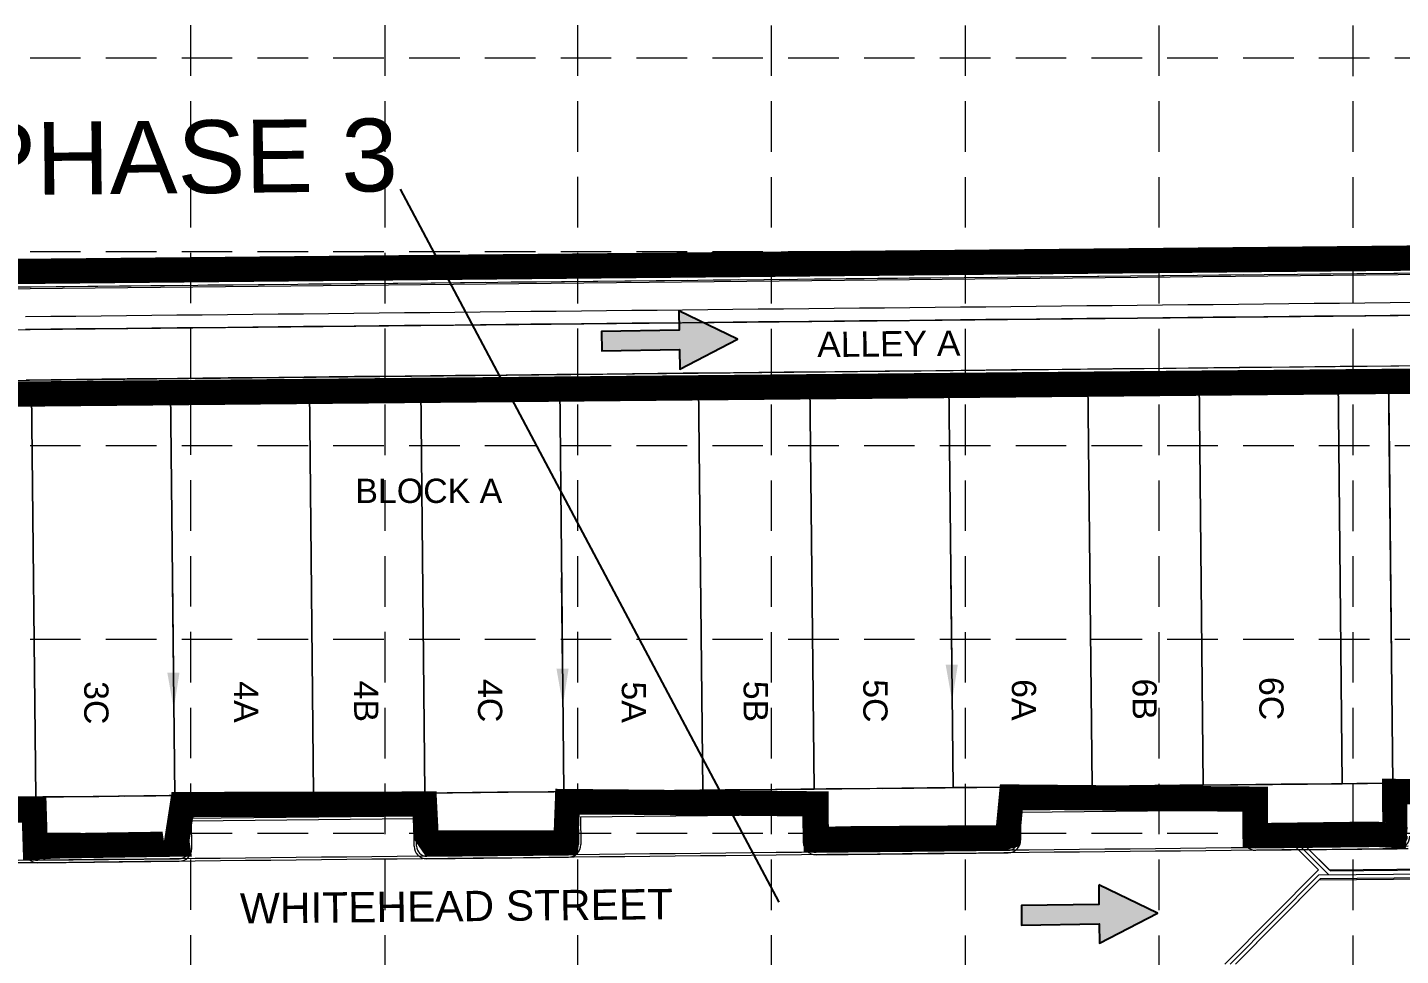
# Model space of a CAD drawing. Extents: x 2509062 to 2510599, y 7103311 to 7105769.
# Drawn here: x 2509491.7 to 2509763.3, y 7105205.8 to 7105389.4 of the extents above; entities that cross this region are included whole.
import ezdxf
from ezdxf.enums import TextEntityAlignment as Align

# ---------------------------------------------------------------- set-up
doc = ezdxf.new("R2010")
doc.units = 0
doc.header["$LTSCALE"] = 40
doc.header["$MEASUREMENT"] = 0
for name, pattern in [('DASHED', [0.75, 0.5, -0.25]), ('HIDDEN', [0.375, 0.25, -0.125]), ('PHANTOM2', [1.25, 0.625, -0.125, 0.125, -0.125, 0.125, -0.125])]:
    doc.linetypes.add(name, pattern=pattern)
for name, color, linetype in [('1 EROSION BLANKET', 84, 'Continuous'), ('C-FLOW-ARRW-2', 7, 'Continuous'), ('C-FLOW-ARRW-E', 14, 'Continuous'), ('C-STNAMES-PH3-N', 1, 'Continuous'), ('C-TOPO-TINN-ALLEY-EP', 1, 'Continuous'), ('C-TOPO-TINN-BACK', 4, 'Continuous'), ('C-TOPO-TINN-CONST', 5, 'Continuous'), ('C-TOPO-TINN-FACE', 2, 'Continuous'), ('C-TOPO-TINN-RTWY', 3, 'Continuous'), ('GRID', 254, 'DASHED'), ('LIMITS OF DISTURBANCE', 1, 'Continuous'), ('STORM', 5, 'Continuous'), ('XHO461B_PT$0$V-BNDY-E', 14, 'Continuous'), ('XHO461B_ST$0$C-PHASE-BNDY', 14, 'Continuous'), ('XHO461C_PT$0$V-AREA', 6, 'Continuous'), ('XHO461C_PT$0$V-BNDY-ALL-N', 6, 'Continuous'), ('XHO461C_PT$0$V-BNDY-N-P3', 3, 'PHANTOM2'), ('XHO461C_PT$0$V-PROP-SUBD-IDEN-BLOK-N-P3', 7, 'Continuous'), ('XHO461C_PT$0$V-PROP-SUBD-IDEN-N-P3', 7, 'Continuous'), ('XHO461C_PT$0$V-PROP-SUBD-N-P3', 7, 'Continuous'), ('XHO461C_PT$0$V-RWAY-LINE-N-P3', 4, 'PHANTOM2'), ('XHO461C_PV$0$C-PHASE-BNDY', 3, 'Continuous'), ('XHO461C_PV$0$C-ROAD-BACK-N', 4, 'Continuous'), ('XHO461C_PV$0$C-ROAD-FACE-N', 2, 'Continuous'), ('XHO461PT$0$C-ROAD-IDEN-N-P1', 1, 'Continuous'), ('XHO461PT$0$V-BNDY-ALL-N', 6, 'Continuous'), ('XHO461ST$0$C-PHASE-BNDY', 3, 'Continuous')]:
    doc.layers.add(name, color=color, linetype=linetype)
doc.styles.get("Standard").update_dxf_attribs({"font": 'ARIAL.TTF'})

msp = doc.modelspace()

# ---------------------------------------------------------------- linework, layer by layer
for points in [[(2509620.56, 7105333.31), (2509620.63, 7105329.47), (2509605.27, 7105329.23), (2509605.33, 7105325.39), (2509620.69, 7105325.63), (2509620.75, 7105321.79), (2509632.17, 7105327.73), (2509620.56, 7105333.31)], [(2509703.61, 7105219.73), (2509703.67, 7105215.89), (2509688.31, 7105215.65), (2509688.37, 7105211.81), (2509703.73, 7105212.05), (2509703.79, 7105208.21), (2509715.22, 7105214.15), (2509703.61, 7105219.73)]]:
    msp.add_lwpolyline(points, close=True)
at = {"color": 254}
for points in [[(2509620.75, 7105321.79), (2509620.56, 7105333.31), (2509632.17, 7105327.73), (2509620.56, 7105333.31)], [(2509605.27, 7105329.23), (2509605.33, 7105325.39), (2509620.63, 7105329.47), (2509620.69, 7105325.63)], [(2509703.79, 7105208.21), (2509703.61, 7105219.73), (2509715.22, 7105214.15), (2509703.61, 7105219.73)], [(2509688.31, 7105215.65), (2509688.37, 7105211.81), (2509703.67, 7105215.89), (2509703.73, 7105212.05)]]:
    msp.add_solid(points, dxfattribs=at)
at = {"layer": '1 EROSION BLANKET', "linetype": 'Continuous', "const_width": 5}
for points in [[(2509455.42, 7105316.51), (2509810.44, 7105319.8)], [(2509811.96, 7105238.54), (2509764.03, 7105238.2), (2509762.18, 7105238.23), (2509762.21, 7105230.89), (2509762.09, 7105229.55), (2509761.22, 7105229.6), (2509757.88, 7105229.78), (2509737.49, 7105229.52), (2509734.62, 7105229.54), (2509734.62, 7105236.7), (2509686.34, 7105237.12), (2509685.6, 7105229.35), (2509684.58, 7105229.07), (2509653.93, 7105228.86), (2509647.74, 7105228.7), (2509647.7, 7105235.77), (2509598.51, 7105236.23), (2509598.2, 7105228.07), (2509597.22, 7105228.02), (2509571.69, 7105228.02), (2509570.54, 7105229.68), (2509570.23, 7105235.73), (2509522.33, 7105235.64), (2509521.21, 7105228.41), (2509521.3, 7105227.82), (2509515.1, 7105227.73), (2509496.94, 7105227.45), (2509493.23, 7105227.22), (2509493, 7105234.55), (2509444.68, 7105234.35)]]:
    msp.add_lwpolyline(points, dxfattribs=at)
at = {"layer": 'C-FLOW-ARRW-2', "color": 7, "lineweight": 0}
for p, q in [((2509597.54, 7105262.51), (2509597.36, 7105280.5)), ((2509674.54, 7105263.3), (2509674.35, 7105281.29)), ((2509520.55, 7105261.72), (2509520.36, 7105279.71))]:
    msp.add_line(p, q, dxfattribs=at)
for points in [[(2509521.75, 7105261.73), (2509520.62, 7105254.52), (2509519.35, 7105261.71)], [(2509598.74, 7105262.52), (2509597.61, 7105255.31), (2509596.34, 7105262.5)], [(2509675.74, 7105263.31), (2509674.61, 7105256.1), (2509673.34, 7105263.29)]]:
    msp.add_solid(points, dxfattribs=at)
at = {"layer": 'C-FLOW-ARRW-E', "color": 7}
msp.add_line((2509565.39, 7105357.38), (2509640.34, 7105216.32), dxfattribs=at)
at = {"layer": 'C-TOPO-TINN-ALLEY-EP', "color": 7, "lineweight": 0}
for p, q in [((2509731.28, 7105332.07, 716.24), (2509726.28, 7105332.02, 716.27)), ((2509736.28, 7105332.12, 716.21), (2509731.28, 7105332.07, 716.24)), ((2509741.28, 7105332.17, 716.18), (2509736.28, 7105332.12, 716.21)), ((2509746.28, 7105332.22, 716.15), (2509741.28, 7105332.17, 716.18)), ((2509751.28, 7105332.27, 716.12), (2509746.28, 7105332.22, 716.15)), ((2509756.28, 7105332.32, 716.09), (2509751.28, 7105332.27, 716.12)), ((2509761.28, 7105332.38, 716.06), (2509756.28, 7105332.32, 716.09)), ((2509766.28, 7105332.43, 716.03), (2509761.28, 7105332.38, 716.06)), ((2509496.29, 7105329.66, 717.67), (2509491.29, 7105329.61, 717.7)), ((2509501.29, 7105329.71, 717.64), (2509496.29, 7105329.66, 717.67)), ((2509506.29, 7105329.77, 717.61), (2509501.29, 7105329.71, 717.64)), ((2509511.29, 7105329.82, 717.58), (2509506.29, 7105329.77, 717.61)), ((2509516.29, 7105329.87, 717.55), (2509511.29, 7105329.82, 717.58)), ((2509521.29, 7105329.92, 717.52), (2509516.29, 7105329.87, 717.55)), ((2509526.29, 7105329.97, 717.49), (2509521.29, 7105329.92, 717.52)), ((2509531.29, 7105330.02, 717.46), (2509526.29, 7105329.97, 717.49)), ((2509536.29, 7105330.07, 717.43), (2509531.29, 7105330.02, 717.46)), ((2509541.29, 7105330.12, 717.4), (2509536.29, 7105330.07, 717.43)), ((2509546.29, 7105330.17, 717.36), (2509541.29, 7105330.12, 717.4)), ((2509551.29, 7105330.23, 717.33), (2509546.29, 7105330.17, 717.36)), ((2509556.29, 7105330.28, 717.3), (2509551.29, 7105330.23, 717.33)), ((2509561.29, 7105330.33, 717.27), (2509556.29, 7105330.28, 717.3)), ((2509566.29, 7105330.38, 717.24), (2509561.29, 7105330.33, 717.27)), ((2509571.29, 7105330.43, 717.21), (2509566.29, 7105330.38, 717.24)), ((2509576.29, 7105330.48, 717.18), (2509571.29, 7105330.43, 717.21)), ((2509581.29, 7105330.53, 717.15), (2509576.29, 7105330.48, 717.18)), ((2509586.29, 7105330.58, 717.12), (2509581.29, 7105330.53, 717.15)), ((2509591.29, 7105330.64, 717.09), (2509586.29, 7105330.58, 717.12)), ((2509596.29, 7105330.69, 717.06), (2509591.29, 7105330.64, 717.09)), ((2509601.29, 7105330.74, 717.03), (2509596.29, 7105330.69, 717.06)), ((2509606.29, 7105330.79, 717), (2509601.29, 7105330.74, 717.03)), ((2509611.29, 7105330.84, 716.97), (2509606.29, 7105330.79, 717)), ((2509616.29, 7105330.89, 716.94), (2509611.29, 7105330.84, 716.97)), ((2509621.29, 7105330.94, 716.91), (2509616.29, 7105330.89, 716.94)), ((2509626.28, 7105330.99, 716.88), (2509621.29, 7105330.94, 716.91)), ((2509631.28, 7105331.04, 716.85), (2509626.28, 7105330.99, 716.88)), ((2509636.28, 7105331.1, 716.82), (2509631.28, 7105331.04, 716.85)), ((2509641.28, 7105331.15, 716.79), (2509636.28, 7105331.1, 716.82)), ((2509646.28, 7105331.2, 716.76), (2509641.28, 7105331.15, 716.79)), ((2509651.28, 7105331.25, 716.73), (2509646.28, 7105331.2, 716.76)), ((2509656.28, 7105331.3, 716.7), (2509651.28, 7105331.25, 716.73)), ((2509661.28, 7105331.35, 716.67), (2509656.28, 7105331.3, 716.7)), ((2509666.28, 7105331.4, 716.64), (2509661.28, 7105331.35, 716.67)), ((2509671.28, 7105331.45, 716.61), (2509666.28, 7105331.4, 716.64)), ((2509676.28, 7105331.51, 716.58), (2509671.28, 7105331.45, 716.61)), ((2509681.28, 7105331.56, 716.55), (2509676.28, 7105331.51, 716.58)), ((2509686.28, 7105331.61, 716.52), (2509681.28, 7105331.56, 716.55)), ((2509691.28, 7105331.66, 716.49), (2509686.28, 7105331.61, 716.52)), ((2509696.28, 7105331.71, 716.46), (2509691.28, 7105331.66, 716.49)), ((2509701.28, 7105331.76, 716.43), (2509696.28, 7105331.71, 716.46)), ((2509706.28, 7105331.81, 716.4), (2509701.28, 7105331.76, 716.43)), ((2509711.28, 7105331.86, 716.37), (2509706.28, 7105331.81, 716.4)), ((2509716.28, 7105331.91, 716.34), (2509711.28, 7105331.86, 716.37)), ((2509721.28, 7105331.97, 716.31), (2509716.28, 7105331.91, 716.34)), ((2509726.28, 7105332.02, 716.27), (2509721.28, 7105331.97, 716.31))]:
    msp.add_line(p, q, dxfattribs=at)
at = {"layer": 'C-TOPO-TINN-BACK', "color": 7, "lineweight": 0}
for p, q in [((2509731.28, 7105332.07, 715.75), (2509726.28, 7105332.02, 715.78)), ((2509736.28, 7105332.12, 715.72), (2509731.28, 7105332.07, 715.75)), ((2509741.28, 7105332.17, 715.69), (2509736.28, 7105332.12, 715.72)), ((2509746.28, 7105332.22, 715.66), (2509741.28, 7105332.17, 715.69)), ((2509751.28, 7105332.27, 715.63), (2509746.28, 7105332.22, 715.66)), ((2509756.28, 7105332.32, 715.6), (2509751.28, 7105332.27, 715.63)), ((2509761.28, 7105332.38, 715.56), (2509756.28, 7105332.32, 715.6)), ((2509766.28, 7105332.43, 715.53), (2509761.28, 7105332.38, 715.56)), ((2509496.29, 7105329.66, 717.17), (2509491.29, 7105329.61, 717.2)), ((2509501.29, 7105329.71, 717.14), (2509496.29, 7105329.66, 717.17)), ((2509506.29, 7105329.77, 717.11), (2509501.29, 7105329.71, 717.14)), ((2509511.29, 7105329.82, 717.08), (2509506.29, 7105329.77, 717.11)), ((2509516.29, 7105329.87, 717.05), (2509511.29, 7105329.82, 717.08)), ((2509521.29, 7105329.92, 717.02), (2509516.29, 7105329.87, 717.05)), ((2509526.29, 7105329.97, 716.99), (2509521.29, 7105329.92, 717.02)), ((2509531.29, 7105330.02, 716.96), (2509526.29, 7105329.97, 716.99)), ((2509536.29, 7105330.07, 716.93), (2509531.29, 7105330.02, 716.96)), ((2509541.29, 7105330.12, 716.9), (2509536.29, 7105330.07, 716.93)), ((2509546.29, 7105330.17, 716.87), (2509541.29, 7105330.12, 716.9)), ((2509551.29, 7105330.23, 716.84), (2509546.29, 7105330.17, 716.87)), ((2509556.29, 7105330.28, 716.81), (2509551.29, 7105330.23, 716.84)), ((2509561.29, 7105330.33, 716.78), (2509556.29, 7105330.28, 716.81)), ((2509566.29, 7105330.38, 716.75), (2509561.29, 7105330.33, 716.78)), ((2509571.29, 7105330.43, 716.72), (2509566.29, 7105330.38, 716.75)), ((2509576.29, 7105330.48, 716.69), (2509571.29, 7105330.43, 716.72)), ((2509581.29, 7105330.53, 716.66), (2509576.29, 7105330.48, 716.69)), ((2509586.29, 7105330.58, 716.62), (2509581.29, 7105330.53, 716.66)), ((2509591.29, 7105330.64, 716.59), (2509586.29, 7105330.58, 716.62)), ((2509596.29, 7105330.69, 716.56), (2509591.29, 7105330.64, 716.59)), ((2509601.29, 7105330.74, 716.53), (2509596.29, 7105330.69, 716.56)), ((2509606.29, 7105330.79, 716.5), (2509601.29, 7105330.74, 716.53)), ((2509611.29, 7105330.84, 716.47), (2509606.29, 7105330.79, 716.5)), ((2509616.29, 7105330.89, 716.44), (2509611.29, 7105330.84, 716.47)), ((2509621.29, 7105330.94, 716.41), (2509616.29, 7105330.89, 716.44)), ((2509626.28, 7105330.99, 716.38), (2509621.29, 7105330.94, 716.41)), ((2509631.28, 7105331.04, 716.35), (2509626.28, 7105330.99, 716.38)), ((2509636.28, 7105331.1, 716.32), (2509631.28, 7105331.04, 716.35)), ((2509641.28, 7105331.15, 716.29), (2509636.28, 7105331.1, 716.32)), ((2509646.28, 7105331.2, 716.26), (2509641.28, 7105331.15, 716.29)), ((2509651.28, 7105331.25, 716.23), (2509646.28, 7105331.2, 716.26)), ((2509656.28, 7105331.3, 716.2), (2509651.28, 7105331.25, 716.23)), ((2509661.28, 7105331.35, 716.17), (2509656.28, 7105331.3, 716.2)), ((2509666.28, 7105331.4, 716.14), (2509661.28, 7105331.35, 716.17)), ((2509671.28, 7105331.45, 716.11), (2509666.28, 7105331.4, 716.14)), ((2509676.28, 7105331.51, 716.08), (2509671.28, 7105331.45, 716.11)), ((2509681.28, 7105331.56, 716.05), (2509676.28, 7105331.51, 716.08)), ((2509686.28, 7105331.61, 716.02), (2509681.28, 7105331.56, 716.05)), ((2509691.28, 7105331.66, 715.99), (2509686.28, 7105331.61, 716.02)), ((2509696.28, 7105331.71, 715.96), (2509691.28, 7105331.66, 715.99)), ((2509701.28, 7105331.76, 715.93), (2509696.28, 7105331.71, 715.96)), ((2509706.28, 7105331.81, 715.9), (2509701.28, 7105331.76, 715.93)), ((2509711.28, 7105331.86, 715.87), (2509706.28, 7105331.81, 715.9)), ((2509716.28, 7105331.91, 715.84), (2509711.28, 7105331.86, 715.87)), ((2509721.28, 7105331.97, 715.81), (2509716.28, 7105331.91, 715.84)), ((2509726.28, 7105332.02, 715.78), (2509721.28, 7105331.97, 715.81)), ((2509646.39, 7105321.2, 716.26), (2509641.39, 7105321.15, 716.29)), ((2509651.39, 7105321.25, 716.23), (2509646.39, 7105321.2, 716.26)), ((2509656.39, 7105321.3, 716.2), (2509651.39, 7105321.25, 716.23)), ((2509661.39, 7105321.35, 716.17), (2509656.39, 7105321.3, 716.2)), ((2509666.39, 7105321.4, 716.14), (2509661.39, 7105321.35, 716.17)), ((2509671.39, 7105321.45, 716.11), (2509666.39, 7105321.4, 716.14)), ((2509676.38, 7105321.51, 716.08), (2509671.39, 7105321.45, 716.11)), ((2509681.38, 7105321.56, 716.05), (2509676.38, 7105321.51, 716.08)), ((2509686.38, 7105321.61, 716.02), (2509681.38, 7105321.56, 716.05)), ((2509691.38, 7105321.66, 715.99), (2509686.38, 7105321.61, 716.02)), ((2509696.38, 7105321.71, 715.96), (2509691.38, 7105321.66, 715.99)), ((2509701.38, 7105321.76, 715.93), (2509696.38, 7105321.71, 715.96)), ((2509706.38, 7105321.81, 715.9), (2509701.38, 7105321.76, 715.93)), ((2509711.38, 7105321.86, 715.87), (2509706.38, 7105321.81, 715.9)), ((2509716.38, 7105321.92, 715.84), (2509711.38, 7105321.86, 715.87)), ((2509721.38, 7105321.97, 715.81), (2509716.38, 7105321.92, 715.84)), ((2509726.38, 7105322.02, 715.78), (2509721.38, 7105321.97, 715.81)), ((2509731.38, 7105322.07, 715.75), (2509726.38, 7105322.02, 715.78)), ((2509736.38, 7105322.12, 715.72), (2509731.38, 7105322.07, 715.75)), ((2509741.38, 7105322.17, 715.69), (2509736.38, 7105322.12, 715.72)), ((2509746.38, 7105322.22, 715.66), (2509741.38, 7105322.17, 715.69)), ((2509751.38, 7105322.27, 715.63), (2509746.38, 7105322.22, 715.66)), ((2509756.38, 7105322.32, 715.6), (2509751.38, 7105322.27, 715.63)), ((2509761.38, 7105322.38, 715.56), (2509756.38, 7105322.32, 715.6)), ((2509766.38, 7105322.43, 715.53), (2509761.38, 7105322.38, 715.56)), ((2509496.39, 7105319.66, 717.17), (2509491.39, 7105319.61, 717.2)), ((2509501.39, 7105319.71, 717.14), (2509496.39, 7105319.66, 717.17)), ((2509506.39, 7105319.77, 717.11), (2509501.39, 7105319.71, 717.14)), ((2509511.39, 7105319.82, 717.08), (2509506.39, 7105319.77, 717.11)), ((2509516.39, 7105319.87, 717.05), (2509511.39, 7105319.82, 717.08)), ((2509521.39, 7105319.92, 717.02), (2509516.39, 7105319.87, 717.05)), ((2509526.39, 7105319.97, 716.99), (2509521.39, 7105319.92, 717.02)), ((2509531.39, 7105320.02, 716.96), (2509526.39, 7105319.97, 716.99)), ((2509536.39, 7105320.07, 716.93), (2509531.39, 7105320.02, 716.96)), ((2509541.39, 7105320.12, 716.9), (2509536.39, 7105320.07, 716.93)), ((2509546.39, 7105320.18, 716.87), (2509541.39, 7105320.12, 716.9)), ((2509551.39, 7105320.23, 716.84), (2509546.39, 7105320.18, 716.87)), ((2509556.39, 7105320.28, 716.81), (2509551.39, 7105320.23, 716.84)), ((2509561.39, 7105320.33, 716.78), (2509556.39, 7105320.28, 716.81)), ((2509566.39, 7105320.38, 716.75), (2509561.39, 7105320.33, 716.78)), ((2509571.39, 7105320.43, 716.72), (2509566.39, 7105320.38, 716.75)), ((2509576.39, 7105320.48, 716.69), (2509571.39, 7105320.43, 716.72)), ((2509581.39, 7105320.53, 716.66), (2509576.39, 7105320.48, 716.69)), ((2509586.39, 7105320.58, 716.62), (2509581.39, 7105320.53, 716.66)), ((2509591.39, 7105320.64, 716.59), (2509586.39, 7105320.58, 716.62)), ((2509596.39, 7105320.69, 716.56), (2509591.39, 7105320.64, 716.59)), ((2509601.39, 7105320.74, 716.53), (2509596.39, 7105320.69, 716.56)), ((2509606.39, 7105320.79, 716.5), (2509601.39, 7105320.74, 716.53)), ((2509611.39, 7105320.84, 716.47), (2509606.39, 7105320.79, 716.5)), ((2509616.39, 7105320.89, 716.44), (2509611.39, 7105320.84, 716.47)), ((2509621.39, 7105320.94, 716.41), (2509616.39, 7105320.89, 716.44)), ((2509626.39, 7105320.99, 716.38), (2509621.39, 7105320.94, 716.41)), ((2509631.39, 7105321.05, 716.35), (2509626.39, 7105320.99, 716.38)), ((2509636.39, 7105321.1, 716.32), (2509631.39, 7105321.05, 716.35)), ((2509641.39, 7105321.15, 716.29), (2509636.39, 7105321.1, 716.32)), ((2509639.82, 7105226.13, 717.38), (2509634.82, 7105226.08, 717.41)), ((2509644.82, 7105226.18, 717.36), (2509639.82, 7105226.13, 717.38)), ((2509649.82, 7105226.23, 717.33), (2509644.82, 7105226.18, 717.36)), ((2509654.82, 7105226.28, 717.31), (2509649.82, 7105226.23, 717.33)), ((2509659.82, 7105226.33, 717.28), (2509654.82, 7105226.28, 717.31)), ((2509664.82, 7105226.38, 717.26), (2509659.82, 7105226.33, 717.28)), ((2509669.82, 7105226.43, 717.23), (2509664.82, 7105226.38, 717.26)), ((2509674.82, 7105226.49, 717.21), (2509669.82, 7105226.43, 717.23)), ((2509679.82, 7105226.54, 717.18), (2509674.82, 7105226.49, 717.21)), ((2509684.82, 7105226.59, 717.16), (2509679.82, 7105226.54, 717.18)), ((2509689.82, 7105226.64, 717.13), (2509684.82, 7105226.59, 717.16)), ((2509694.82, 7105226.69, 717.11), (2509689.82, 7105226.64, 717.13)), ((2509699.82, 7105226.74, 717.08), (2509694.82, 7105226.69, 717.11)), ((2509704.82, 7105226.79, 717.06), (2509699.82, 7105226.74, 717.08)), ((2509709.82, 7105226.84, 717.03), (2509704.82, 7105226.79, 717.06)), ((2509714.82, 7105226.89, 717.01), (2509709.82, 7105226.84, 717.03)), ((2509719.82, 7105226.95, 716.98), (2509714.82, 7105226.89, 717.01)), ((2509724.82, 7105227, 716.96), (2509719.82, 7105226.95, 716.98)), ((2509729.82, 7105227.05, 716.93), (2509724.82, 7105227, 716.96)), ((2509734.82, 7105227.1, 716.91), (2509729.82, 7105227.05, 716.93)), ((2509739.82, 7105227.15, 716.88), (2509734.82, 7105227.1, 716.91)), ((2509744.82, 7105227.2, 716.86), (2509739.82, 7105227.15, 716.88)), ((2509749.82, 7105227.25, 716.83), (2509744.82, 7105227.2, 716.86)), ((2509754.82, 7105227.3, 716.81), (2509749.82, 7105227.25, 716.83)), ((2509759.82, 7105227.36, 716.78), (2509754.82, 7105227.3, 716.81)), ((2509764.82, 7105227.41, 716.76), (2509759.82, 7105227.36, 716.78)), ((2509494.83, 7105224.64, 718.11), (2509489.83, 7105224.59, 718.13)), ((2509499.83, 7105224.69, 718.08), (2509494.83, 7105224.64, 718.11)), ((2509504.83, 7105224.74, 718.06), (2509499.83, 7105224.69, 718.08)), ((2509509.83, 7105224.8, 718.03), (2509504.83, 7105224.74, 718.06)), ((2509514.83, 7105224.85, 718.01), (2509509.83, 7105224.8, 718.03)), ((2509519.83, 7105224.9, 717.98), (2509514.83, 7105224.85, 718.01)), ((2509524.83, 7105224.95, 717.96), (2509519.83, 7105224.9, 717.98)), ((2509529.83, 7105225, 717.93), (2509524.83, 7105224.95, 717.96)), ((2509534.83, 7105225.05, 717.91), (2509529.83, 7105225, 717.93)), ((2509539.83, 7105225.1, 717.88), (2509534.83, 7105225.05, 717.91)), ((2509544.83, 7105225.15, 717.86), (2509539.83, 7105225.1, 717.88)), ((2509549.83, 7105225.21, 717.83), (2509544.83, 7105225.15, 717.86)), ((2509554.83, 7105225.26, 717.81), (2509549.83, 7105225.21, 717.83)), ((2509559.83, 7105225.31, 717.78), (2509554.83, 7105225.26, 717.81)), ((2509564.83, 7105225.36, 717.76), (2509559.83, 7105225.31, 717.78)), ((2509569.83, 7105225.41, 717.73), (2509564.83, 7105225.36, 717.76)), ((2509574.83, 7105225.46, 717.71), (2509569.83, 7105225.41, 717.73)), ((2509579.83, 7105225.51, 717.68), (2509574.83, 7105225.46, 717.71)), ((2509584.83, 7105225.56, 717.66), (2509579.83, 7105225.51, 717.68)), ((2509589.83, 7105225.61, 717.63), (2509584.83, 7105225.56, 717.66)), ((2509594.83, 7105225.67, 717.61), (2509589.83, 7105225.61, 717.63)), ((2509599.83, 7105225.72, 717.58), (2509594.83, 7105225.67, 717.61)), ((2509604.83, 7105225.77, 717.56), (2509599.83, 7105225.72, 717.58)), ((2509609.83, 7105225.82, 717.53), (2509604.83, 7105225.77, 717.56)), ((2509614.83, 7105225.87, 717.51), (2509609.83, 7105225.82, 717.53)), ((2509619.83, 7105225.92, 717.48), (2509614.83, 7105225.87, 717.51)), ((2509624.82, 7105225.97, 717.46), (2509619.83, 7105225.92, 717.48)), ((2509629.82, 7105226.02, 717.43), (2509624.82, 7105225.97, 717.46)), ((2509634.82, 7105226.08, 717.41), (2509629.82, 7105226.02, 717.43))]:
    msp.add_line(p, q, dxfattribs=at)
at = {"layer": 'C-TOPO-TINN-CONST', "color": 7, "lineweight": 0}
for p, q in [((2509673.97, 7105318.98, 716.65), (2509674.06, 7105309.98, 718.2)), ((2509750.96, 7105319.77, 716.18), (2509751.06, 7105310.77, 717.8)), ((2509760.96, 7105319.87, 716.12), (2509761.06, 7105310.87, 717.7)), ((2509519.98, 7105317.4, 717.58), (2509520.07, 7105308.41, 718.9)), ((2509596.97, 7105318.19, 717.11), (2509597.06, 7105309.19, 718.5)), ((2509751.06, 7105310.77, 717.8), (2509751.73, 7105244.77, 717.2)), ((2509761.06, 7105310.87, 717.7), (2509761.73, 7105244.88, 717.1)), ((2509520.07, 7105308.41, 718.9), (2509520.74, 7105242.41, 718.3)), ((2509597.06, 7105309.19, 718.5), (2509597.74, 7105243.2, 717.9)), ((2509674.06, 7105309.98, 718.2), (2509674.74, 7105243.99, 717.6)), ((2509520.74, 7105242.41, 718.3), (2509520.8, 7105237.41, 718.23)), ((2509597.74, 7105243.2, 717.9), (2509597.79, 7105238.2, 717.84)), ((2509674.74, 7105243.99, 717.6), (2509674.79, 7105238.99, 717.46)), ((2509751.73, 7105244.77, 717.2), (2509751.78, 7105239.77, 717.07)), ((2509761.73, 7105244.88, 717.1), (2509761.78, 7105239.88, 717.02))]:
    msp.add_line(p, q, dxfattribs=at)
at = {"layer": 'C-TOPO-TINN-FACE', "color": 7, "lineweight": 0}
for p, q in [((2509689.83, 7105226.14, 716.63), (2509684.83, 7105226.09, 716.66)), ((2509694.83, 7105226.19, 716.61), (2509689.83, 7105226.14, 716.63)), ((2509699.83, 7105226.24, 716.58), (2509694.83, 7105226.19, 716.61)), ((2509704.83, 7105226.29, 716.56), (2509699.83, 7105226.24, 716.58)), ((2509709.83, 7105226.34, 716.53), (2509704.83, 7105226.29, 716.56)), ((2509714.83, 7105226.39, 716.51), (2509709.83, 7105226.34, 716.53)), ((2509719.83, 7105226.45, 716.48), (2509714.83, 7105226.39, 716.51)), ((2509724.82, 7105226.5, 716.46), (2509719.83, 7105226.45, 716.48)), ((2509729.82, 7105226.55, 716.43), (2509724.82, 7105226.5, 716.46)), ((2509734.82, 7105226.6, 716.41), (2509729.82, 7105226.55, 716.43)), ((2509739.82, 7105226.65, 716.38), (2509734.82, 7105226.6, 716.41)), ((2509744.82, 7105226.7, 716.36), (2509739.82, 7105226.65, 716.38)), ((2509749.82, 7105226.75, 716.33), (2509744.82, 7105226.7, 716.36)), ((2509754.82, 7105226.8, 716.31), (2509749.82, 7105226.75, 716.33)), ((2509759.82, 7105226.86, 716.28), (2509754.82, 7105226.8, 716.31)), ((2509764.82, 7105226.91, 716.26), (2509759.82, 7105226.86, 716.28)), ((2509494.84, 7105224.14, 717.61), (2509489.84, 7105224.09, 717.63)), ((2509499.84, 7105224.19, 717.58), (2509494.84, 7105224.14, 717.61)), ((2509504.84, 7105224.24, 717.56), (2509499.84, 7105224.19, 717.58)), ((2509509.84, 7105224.3, 717.53), (2509504.84, 7105224.24, 717.56)), ((2509514.84, 7105224.35, 717.51), (2509509.84, 7105224.3, 717.53)), ((2509519.84, 7105224.4, 717.48), (2509514.84, 7105224.35, 717.51)), ((2509524.84, 7105224.45, 717.46), (2509519.84, 7105224.4, 717.48)), ((2509529.84, 7105224.5, 717.43), (2509524.84, 7105224.45, 717.46)), ((2509534.83, 7105224.55, 717.41), (2509529.84, 7105224.5, 717.43)), ((2509539.83, 7105224.6, 717.38), (2509534.83, 7105224.55, 717.41)), ((2509544.83, 7105224.65, 717.36), (2509539.83, 7105224.6, 717.38)), ((2509549.83, 7105224.71, 717.33), (2509544.83, 7105224.65, 717.36)), ((2509554.83, 7105224.76, 717.31), (2509549.83, 7105224.71, 717.33)), ((2509559.83, 7105224.81, 717.28), (2509554.83, 7105224.76, 717.31)), ((2509564.83, 7105224.86, 717.26), (2509559.83, 7105224.81, 717.28)), ((2509569.83, 7105224.91, 717.23), (2509564.83, 7105224.86, 717.26)), ((2509574.83, 7105224.96, 717.21), (2509569.83, 7105224.91, 717.23)), ((2509579.83, 7105225.01, 717.18), (2509574.83, 7105224.96, 717.21)), ((2509584.83, 7105225.06, 717.16), (2509579.83, 7105225.01, 717.18)), ((2509589.83, 7105225.11, 717.13), (2509584.83, 7105225.06, 717.16)), ((2509594.83, 7105225.17, 717.11), (2509589.83, 7105225.11, 717.13)), ((2509599.83, 7105225.22, 717.08), (2509594.83, 7105225.17, 717.11)), ((2509604.83, 7105225.27, 717.06), (2509599.83, 7105225.22, 717.08)), ((2509609.83, 7105225.32, 717.03), (2509604.83, 7105225.27, 717.06)), ((2509614.83, 7105225.37, 717.01), (2509609.83, 7105225.32, 717.03)), ((2509619.83, 7105225.42, 716.98), (2509614.83, 7105225.37, 717.01)), ((2509624.83, 7105225.47, 716.96), (2509619.83, 7105225.42, 716.98)), ((2509629.83, 7105225.52, 716.93), (2509624.83, 7105225.47, 716.96)), ((2509634.83, 7105225.58, 716.91), (2509629.83, 7105225.52, 716.93)), ((2509639.83, 7105225.63, 716.88), (2509634.83, 7105225.58, 716.91)), ((2509644.83, 7105225.68, 716.86), (2509639.83, 7105225.63, 716.88)), ((2509649.83, 7105225.73, 716.83), (2509644.83, 7105225.68, 716.86)), ((2509654.83, 7105225.78, 716.81), (2509649.83, 7105225.73, 716.83)), ((2509659.83, 7105225.83, 716.78), (2509654.83, 7105225.78, 716.81)), ((2509664.83, 7105225.88, 716.76), (2509659.83, 7105225.83, 716.78)), ((2509669.83, 7105225.93, 716.73), (2509664.83, 7105225.88, 716.76)), ((2509674.83, 7105225.99, 716.71), (2509669.83, 7105225.93, 716.73)), ((2509679.83, 7105226.04, 716.68), (2509674.83, 7105225.99, 716.71)), ((2509684.83, 7105226.09, 716.66), (2509679.83, 7105226.04, 716.68))]:
    msp.add_line(p, q, dxfattribs=at)
at = {"layer": 'C-TOPO-TINN-RTWY', "color": 7, "lineweight": 0}
for p, q in [((2509751.25, 7105334.77, 716.18), (2509746.25, 7105334.72, 716.21)), ((2509756.25, 7105334.82, 716.15), (2509751.25, 7105334.77, 716.18)), ((2509761.25, 7105334.88, 716.12), (2509756.25, 7105334.82, 716.15)), ((2509766.25, 7105334.93, 716.09), (2509761.25, 7105334.88, 716.12)), ((2509496.27, 7105332.16, 717.72), (2509491.27, 7105332.11, 717.75)), ((2509501.27, 7105332.21, 717.69), (2509496.27, 7105332.16, 717.72)), ((2509506.27, 7105332.27, 717.66), (2509501.27, 7105332.21, 717.69)), ((2509511.27, 7105332.32, 717.63), (2509506.27, 7105332.27, 717.66)), ((2509516.27, 7105332.37, 717.6), (2509511.27, 7105332.32, 717.63)), ((2509521.26, 7105332.42, 717.57), (2509516.27, 7105332.37, 717.6)), ((2509526.26, 7105332.47, 717.54), (2509521.26, 7105332.42, 717.57)), ((2509531.26, 7105332.52, 717.51), (2509526.26, 7105332.47, 717.54)), ((2509536.26, 7105332.57, 717.48), (2509531.26, 7105332.52, 717.51)), ((2509541.26, 7105332.62, 717.45), (2509536.26, 7105332.57, 717.48)), ((2509546.26, 7105332.67, 717.42), (2509541.26, 7105332.62, 717.45)), ((2509551.26, 7105332.73, 717.39), (2509546.26, 7105332.67, 717.42)), ((2509556.26, 7105332.78, 717.36), (2509551.26, 7105332.73, 717.39)), ((2509561.26, 7105332.83, 717.33), (2509556.26, 7105332.78, 717.36)), ((2509566.26, 7105332.88, 717.3), (2509561.26, 7105332.83, 717.33)), ((2509571.26, 7105332.93, 717.27), (2509566.26, 7105332.88, 717.3)), ((2509576.26, 7105332.98, 717.24), (2509571.26, 7105332.93, 717.27)), ((2509581.26, 7105333.03, 717.21), (2509576.26, 7105332.98, 717.24)), ((2509586.26, 7105333.08, 717.18), (2509581.26, 7105333.03, 717.21)), ((2509591.26, 7105333.14, 717.15), (2509586.26, 7105333.08, 717.18)), ((2509596.26, 7105333.19, 717.12), (2509591.26, 7105333.14, 717.15)), ((2509601.26, 7105333.24, 717.09), (2509596.26, 7105333.19, 717.12)), ((2509606.26, 7105333.29, 717.06), (2509601.26, 7105333.24, 717.09)), ((2509611.26, 7105333.34, 717.03), (2509606.26, 7105333.29, 717.06)), ((2509616.26, 7105333.39, 717), (2509611.26, 7105333.34, 717.03)), ((2509621.26, 7105333.44, 716.97), (2509616.26, 7105333.39, 717)), ((2509626.26, 7105333.49, 716.94), (2509621.26, 7105333.44, 716.97)), ((2509631.26, 7105333.54, 716.91), (2509626.26, 7105333.49, 716.94)), ((2509636.26, 7105333.6, 716.88), (2509631.26, 7105333.54, 716.91)), ((2509641.26, 7105333.65, 716.84), (2509636.26, 7105333.6, 716.88)), ((2509646.26, 7105333.7, 716.81), (2509641.26, 7105333.65, 716.84)), ((2509651.26, 7105333.75, 716.78), (2509646.26, 7105333.7, 716.81)), ((2509656.26, 7105333.8, 716.75), (2509651.26, 7105333.75, 716.78)), ((2509661.26, 7105333.85, 716.72), (2509656.26, 7105333.8, 716.75)), ((2509666.26, 7105333.9, 716.69), (2509661.26, 7105333.85, 716.72)), ((2509671.26, 7105333.95, 716.66), (2509666.26, 7105333.9, 716.69)), ((2509676.26, 7105334.01, 716.63), (2509671.26, 7105333.95, 716.66)), ((2509681.26, 7105334.06, 716.6), (2509676.26, 7105334.01, 716.63)), ((2509686.26, 7105334.11, 716.57), (2509681.26, 7105334.06, 716.6)), ((2509691.26, 7105334.16, 716.54), (2509686.26, 7105334.11, 716.57)), ((2509696.26, 7105334.21, 716.51), (2509691.26, 7105334.16, 716.54)), ((2509701.26, 7105334.26, 716.48), (2509696.26, 7105334.21, 716.51)), ((2509706.26, 7105334.31, 716.45), (2509701.26, 7105334.26, 716.48)), ((2509711.25, 7105334.36, 716.42), (2509706.26, 7105334.31, 716.45)), ((2509716.25, 7105334.41, 716.39), (2509711.25, 7105334.36, 716.42)), ((2509721.25, 7105334.47, 716.36), (2509716.25, 7105334.41, 716.39)), ((2509726.25, 7105334.52, 716.33), (2509721.25, 7105334.47, 716.36)), ((2509731.25, 7105334.57, 716.3), (2509726.25, 7105334.52, 716.33)), ((2509736.25, 7105334.62, 716.27), (2509731.25, 7105334.57, 716.3)), ((2509741.25, 7105334.67, 716.24), (2509736.25, 7105334.62, 716.27)), ((2509746.25, 7105334.72, 716.21), (2509741.25, 7105334.67, 716.24)), ((2509626.41, 7105318.49, 716.94), (2509621.41, 7105318.44, 716.97)), ((2509631.41, 7105318.55, 716.91), (2509626.41, 7105318.49, 716.94)), ((2509636.41, 7105318.6, 716.88), (2509631.41, 7105318.55, 716.91)), ((2509641.41, 7105318.65, 716.84), (2509636.41, 7105318.6, 716.88)), ((2509646.41, 7105318.7, 716.81), (2509641.41, 7105318.65, 716.84)), ((2509651.41, 7105318.75, 716.78), (2509646.41, 7105318.7, 716.81)), ((2509656.41, 7105318.8, 716.75), (2509651.41, 7105318.75, 716.78)), ((2509661.41, 7105318.85, 716.72), (2509656.41, 7105318.8, 716.75)), ((2509666.41, 7105318.9, 716.69), (2509661.41, 7105318.85, 716.72)), ((2509671.41, 7105318.95, 716.66), (2509666.41, 7105318.9, 716.69)), ((2509676.41, 7105319.01, 716.63), (2509671.41, 7105318.95, 716.66)), ((2509681.41, 7105319.06, 716.6), (2509676.41, 7105319.01, 716.63)), ((2509686.41, 7105319.11, 716.57), (2509681.41, 7105319.06, 716.6)), ((2509691.41, 7105319.16, 716.54), (2509686.41, 7105319.11, 716.57)), ((2509696.41, 7105319.21, 716.51), (2509691.41, 7105319.16, 716.54)), ((2509701.41, 7105319.26, 716.48), (2509696.41, 7105319.21, 716.51)), ((2509706.41, 7105319.31, 716.45), (2509701.41, 7105319.26, 716.48)), ((2509711.41, 7105319.36, 716.42), (2509706.41, 7105319.31, 716.45)), ((2509716.41, 7105319.42, 716.39), (2509711.41, 7105319.36, 716.42)), ((2509721.41, 7105319.47, 716.36), (2509716.41, 7105319.42, 716.39)), ((2509726.41, 7105319.52, 716.33), (2509721.41, 7105319.47, 716.36)), ((2509731.41, 7105319.57, 716.3), (2509726.41, 7105319.52, 716.33)), ((2509736.41, 7105319.62, 716.27), (2509731.41, 7105319.57, 716.3)), ((2509741.41, 7105319.67, 716.24), (2509736.41, 7105319.62, 716.27)), ((2509746.41, 7105319.72, 716.21), (2509741.41, 7105319.67, 716.24)), ((2509751.41, 7105319.77, 716.18), (2509746.41, 7105319.72, 716.21)), ((2509756.41, 7105319.83, 716.15), (2509751.41, 7105319.77, 716.18)), ((2509761.41, 7105319.88, 716.12), (2509756.41, 7105319.83, 716.15)), ((2509766.41, 7105319.93, 716.09), (2509761.41, 7105319.88, 716.12)), ((2509496.42, 7105317.16, 717.72), (2509491.42, 7105317.11, 717.75)), ((2509501.42, 7105317.21, 717.69), (2509496.42, 7105317.16, 717.72)), ((2509506.42, 7105317.27, 717.66), (2509501.42, 7105317.21, 717.69)), ((2509511.42, 7105317.32, 717.63), (2509506.42, 7105317.27, 717.66)), ((2509516.42, 7105317.37, 717.6), (2509511.42, 7105317.32, 717.63)), ((2509521.42, 7105317.42, 717.57), (2509516.42, 7105317.37, 717.6)), ((2509526.42, 7105317.47, 717.54), (2509521.42, 7105317.42, 717.57)), ((2509531.42, 7105317.52, 717.51), (2509526.42, 7105317.47, 717.54)), ((2509536.42, 7105317.57, 717.48), (2509531.42, 7105317.52, 717.51)), ((2509541.42, 7105317.62, 717.45), (2509536.42, 7105317.57, 717.48)), ((2509546.42, 7105317.68, 717.42), (2509541.42, 7105317.62, 717.45)), ((2509551.42, 7105317.73, 717.39), (2509546.42, 7105317.68, 717.42)), ((2509556.42, 7105317.78, 717.36), (2509551.42, 7105317.73, 717.39)), ((2509561.42, 7105317.83, 717.33), (2509556.42, 7105317.78, 717.36)), ((2509566.42, 7105317.88, 717.3), (2509561.42, 7105317.83, 717.33)), ((2509571.42, 7105317.93, 717.27), (2509566.42, 7105317.88, 717.3)), ((2509576.42, 7105317.98, 717.24), (2509571.42, 7105317.93, 717.27)), ((2509581.42, 7105318.03, 717.21), (2509576.42, 7105317.98, 717.24)), ((2509586.42, 7105318.08, 717.18), (2509581.42, 7105318.03, 717.21)), ((2509591.41, 7105318.14, 717.15), (2509586.42, 7105318.08, 717.18)), ((2509596.41, 7105318.19, 717.12), (2509591.41, 7105318.14, 717.15)), ((2509601.41, 7105318.24, 717.09), (2509596.41, 7105318.19, 717.12)), ((2509606.41, 7105318.29, 717.06), (2509601.41, 7105318.24, 717.09)), ((2509611.41, 7105318.34, 717.03), (2509606.41, 7105318.29, 717.06)), ((2509616.41, 7105318.39, 717), (2509611.41, 7105318.34, 717.03)), ((2509621.41, 7105318.44, 716.97), (2509616.41, 7105318.39, 717)), ((2509744.69, 7105239.7, 717.12), (2509739.69, 7105239.65, 717.14)), ((2509749.69, 7105239.75, 717.09), (2509744.69, 7105239.7, 717.12)), ((2509754.69, 7105239.8, 717.07), (2509749.69, 7105239.75, 717.09)), ((2509759.69, 7105239.85, 717.04), (2509754.69, 7105239.8, 717.07)), ((2509764.69, 7105239.91, 717.02), (2509759.69, 7105239.85, 717.04)), ((2509494.7, 7105237.14, 718.37), (2509489.7, 7105237.09, 718.39)), ((2509499.7, 7105237.19, 718.34), (2509494.7, 7105237.14, 718.37)), ((2509504.7, 7105237.24, 718.32), (2509499.7, 7105237.19, 718.34)), ((2509509.7, 7105237.3, 718.29), (2509504.7, 7105237.24, 718.32)), ((2509514.7, 7105237.35, 718.27), (2509509.7, 7105237.3, 718.29)), ((2509519.7, 7105237.4, 718.24), (2509514.7, 7105237.35, 718.27)), ((2509524.7, 7105237.45, 718.22), (2509519.7, 7105237.4, 718.24)), ((2509529.7, 7105237.5, 718.19), (2509524.7, 7105237.45, 718.22)), ((2509534.7, 7105237.55, 718.17), (2509529.7, 7105237.5, 718.19)), ((2509539.7, 7105237.6, 718.14), (2509534.7, 7105237.55, 718.17)), ((2509544.7, 7105237.65, 718.12), (2509539.7, 7105237.6, 718.14)), ((2509549.7, 7105237.7, 718.09), (2509544.7, 7105237.65, 718.12)), ((2509554.7, 7105237.76, 718.07), (2509549.7, 7105237.7, 718.09)), ((2509559.7, 7105237.81, 718.04), (2509554.7, 7105237.76, 718.07)), ((2509564.7, 7105237.86, 718.02), (2509559.7, 7105237.81, 718.04)), ((2509569.7, 7105237.91, 717.99), (2509564.7, 7105237.86, 718.02)), ((2509574.7, 7105237.96, 717.97), (2509569.7, 7105237.91, 717.99)), ((2509579.7, 7105238.01, 717.94), (2509574.7, 7105237.96, 717.97)), ((2509584.7, 7105238.06, 717.92), (2509579.7, 7105238.01, 717.94)), ((2509589.7, 7105238.11, 717.89), (2509584.7, 7105238.06, 717.92)), ((2509594.7, 7105238.17, 717.87), (2509589.7, 7105238.11, 717.89)), ((2509599.7, 7105238.22, 717.84), (2509594.7, 7105238.17, 717.87)), ((2509604.7, 7105238.27, 717.82), (2509599.7, 7105238.22, 717.84)), ((2509609.7, 7105238.32, 717.79), (2509604.7, 7105238.27, 717.82)), ((2509614.7, 7105238.37, 717.77), (2509609.7, 7105238.32, 717.79)), ((2509619.7, 7105238.42, 717.74), (2509614.7, 7105238.37, 717.77)), ((2509624.7, 7105238.47, 717.72), (2509619.7, 7105238.42, 717.74)), ((2509629.7, 7105238.52, 717.69), (2509624.7, 7105238.47, 717.72)), ((2509634.7, 7105238.57, 717.67), (2509629.7, 7105238.52, 717.69)), ((2509639.7, 7105238.63, 717.64), (2509634.7, 7105238.57, 717.67)), ((2509644.7, 7105238.68, 717.62), (2509639.7, 7105238.63, 717.64)), ((2509649.7, 7105238.73, 717.59), (2509644.7, 7105238.68, 717.62)), ((2509654.7, 7105238.78, 717.57), (2509649.7, 7105238.73, 717.59)), ((2509659.7, 7105238.83, 717.54), (2509654.7, 7105238.78, 717.57)), ((2509664.69, 7105238.88, 717.52), (2509659.7, 7105238.83, 717.54)), ((2509669.69, 7105238.93, 717.49), (2509664.69, 7105238.88, 717.52)), ((2509674.69, 7105238.98, 717.47), (2509669.69, 7105238.93, 717.49)), ((2509679.69, 7105239.04, 717.44), (2509674.69, 7105238.98, 717.47)), ((2509684.69, 7105239.09, 717.42), (2509679.69, 7105239.04, 717.44)), ((2509689.69, 7105239.14, 717.39), (2509684.69, 7105239.09, 717.42)), ((2509694.69, 7105239.19, 717.37), (2509689.69, 7105239.14, 717.39)), ((2509699.69, 7105239.24, 717.34), (2509694.69, 7105239.19, 717.37)), ((2509704.69, 7105239.29, 717.32), (2509699.69, 7105239.24, 717.34)), ((2509709.69, 7105239.34, 717.29), (2509704.69, 7105239.29, 717.32)), ((2509714.69, 7105239.39, 717.27), (2509709.69, 7105239.34, 717.29)), ((2509719.69, 7105239.45, 717.24), (2509714.69, 7105239.39, 717.27)), ((2509724.69, 7105239.5, 717.22), (2509719.69, 7105239.45, 717.24)), ((2509729.69, 7105239.55, 717.19), (2509724.69, 7105239.5, 717.22)), ((2509734.69, 7105239.6, 717.17), (2509729.69, 7105239.55, 717.19)), ((2509739.69, 7105239.65, 717.14), (2509734.69, 7105239.6, 717.17))]:
    msp.add_line(p, q, dxfattribs=at)
at = {"layer": 'GRID', "color": 252, "linetype": 'HIDDEN', "lineweight": 0}
for p, q in [((2509523.91, 7103504.79), (2509523.99, 7105726.86)), ((2509562.26, 7103504.78), (2509562.49, 7105726.81)), ((2509600.58, 7103504.78), (2509600.58, 7105728.4)), ((2509638.91, 7103504.77), (2509638.91, 7105728.4)), ((2509677.25, 7103504.76), (2509677.25, 7105728.4)), ((2509715.59, 7103504.76), (2509715.59, 7105728.4)), ((2509753.93, 7103504.75), (2509753.93, 7105728.4)), ((2509102.19, 7105383.36), (2510559.01, 7105383.36)), ((2509102.19, 7105345.03), (2510559.01, 7105345.03)), ((2509102.19, 7105306.69), (2510559.01, 7105306.69)), ((2509102.19, 7105268.35), (2510559.01, 7105268.35)), ((2509102.19, 7105230.01), (2510559.01, 7105230.01))]:
    msp.add_line(p, q, dxfattribs=at)
at = {"layer": 'LIMITS OF DISTURBANCE', "linetype": 'HIDDEN', "ltscale": 3, "const_width": 5}
msp.add_lwpolyline([(2510346.96, 7104107.84), (2509196.41, 7104099.99), (2509189.37, 7105338.21), (2510325.02, 7105349.1), (2510335.26, 7104307.47), (2510344.6, 7104260.31), (2510346.93, 7104123.52), (2510346.93, 7104123.52), (2510346.96, 7104107.84)], close=True, dxfattribs=at)
at = {"layer": 'STORM', "lineweight": 0}
for p, q in [((2509739.66, 7105229.65), (2509747.66, 7105229.73)), ((2509739.66, 7105229.65), (2509747.66, 7105229.73)), ((2509739.68, 7105227.15), (2509739.66, 7105229.65)), ((2509739.68, 7105227.15), (2509739.66, 7105229.65)), ((2509747.66, 7105229.73), (2509747.68, 7105227.23)), ((2509747.66, 7105229.73), (2509747.68, 7105227.23)), ((2509747.68, 7105227.23), (2509739.68, 7105227.15)), ((2509747.68, 7105227.23), (2509739.68, 7105227.15)), ((2509742.63, 7105227.18), (2509747.1, 7105222.74)), ((2509742.63, 7105227.18), (2509747.1, 7105222.74)), ((2509743.68, 7105227.19), (2509749.17, 7105221.75)), ((2509743.68, 7105227.19), (2509749.17, 7105221.75)), ((2509744.74, 7105227.2), (2509749.22, 7105222.75)), ((2509744.74, 7105227.2), (2509749.47, 7105222.5)), ((2509747.15, 7105221.73), (2510129.8, 7105225.65)), ((2509747.15, 7105221.73), (2510129.8, 7105225.65)), ((2509747.15, 7105221.73), (2510129.8, 7105225.65)), ((2509747.15, 7105221.73), (2510129.8, 7105225.65)), ((2509747.15, 7105221.73), (2510129.8, 7105225.65)), ((2509747.15, 7105221.73), (2510129.8, 7105225.65)), ((2509747.15, 7105221.73), (2510129.8, 7105225.65)), ((2509747.15, 7105221.73), (2510129.8, 7105225.65)), ((2509747.22, 7105220.73), (2510129.81, 7105224.65)), ((2509749.22, 7105222.75), (2509874.09, 7105224.03)), ((2509749.47, 7105222.5), (2509873.09, 7105223.77)), ((2509728.58, 7105204.04), (2509747.1, 7105222.74)), ((2509728.58, 7105204.04), (2509747.1, 7105222.74)), ((2509729.65, 7105204.05), (2509747.15, 7105221.73)), ((2509729.65, 7105204.05), (2509747.15, 7105221.73)), ((2509730.71, 7105204.06), (2509747.47, 7105220.98)), ((2509730.71, 7105204.06), (2509747.22, 7105220.73)), ((2509747.47, 7105220.98), (2509873.11, 7105222.27))]:
    msp.add_line(p, q, dxfattribs=at)
at = {"layer": 'XHO461B_PT$0$V-BNDY-E', "color": 7, "lineweight": 0}
msp.add_line((2509197.38, 7105335.15), (2510320.72, 7105346.3), dxfattribs=at)
at = {"layer": 'XHO461B_ST$0$C-PHASE-BNDY', "color": 7, "lineweight": 0}
msp.add_line((2509196.94, 7105334.65), (2510320.72, 7105346.3), dxfattribs=at)
at = {"layer": 'XHO461C_PT$0$V-AREA', "color": 7, "lineweight": 0}
for p, q in [((2509624.47, 7105318.47), (2509596.97, 7105318.19)), ((2509646.47, 7105318.7), (2509624.47, 7105318.47)), ((2509625.29, 7105238.48), (2509624.47, 7105318.47)), ((2509624.47, 7105318.47), (2509625.29, 7105238.48)), ((2509673.97, 7105318.98), (2509646.47, 7105318.7)), ((2509647.29, 7105238.7), (2509646.47, 7105318.7)), ((2509646.47, 7105318.7), (2509647.29, 7105238.7)), ((2509701.47, 7105319.26), (2509673.97, 7105318.98)), ((2509674.79, 7105238.99), (2509673.97, 7105318.98)), ((2509673.97, 7105318.98), (2509674.79, 7105238.99)), ((2509723.47, 7105319.49), (2509701.47, 7105319.26)), ((2509702.29, 7105239.27), (2509701.47, 7105319.26)), ((2509701.47, 7105319.26), (2509702.29, 7105239.27)), ((2509750.96, 7105319.77), (2509723.47, 7105319.49)), ((2509724.28, 7105239.49), (2509723.47, 7105319.49)), ((2509723.47, 7105319.49), (2509724.28, 7105239.49)), ((2509760.96, 7105319.87), (2509750.96, 7105319.77)), ((2509751.78, 7105239.77), (2509750.96, 7105319.77)), ((2509750.96, 7105319.77), (2509751.78, 7105239.77)), ((2509788.46, 7105320.15), (2509760.96, 7105319.87)), ((2509761.78, 7105239.88), (2509760.96, 7105319.87)), ((2509760.96, 7105319.87), (2509761.78, 7105239.88)), ((2509492.48, 7105317.12), (2509470.48, 7105316.9)), ((2509519.98, 7105317.4), (2509492.48, 7105317.12)), ((2509493.3, 7105237.13), (2509492.48, 7105317.12)), ((2509492.48, 7105317.12), (2509493.3, 7105237.13)), ((2509547.47, 7105317.69), (2509519.98, 7105317.4)), ((2509520.8, 7105237.41), (2509519.98, 7105317.4)), ((2509519.98, 7105317.4), (2509520.8, 7105237.41)), ((2509569.47, 7105317.91), (2509547.47, 7105317.69)), ((2509548.29, 7105237.69), (2509547.47, 7105317.69)), ((2509547.47, 7105317.69), (2509548.29, 7105237.69)), ((2509596.97, 7105318.19), (2509569.47, 7105317.91)), ((2509570.29, 7105237.92), (2509569.47, 7105317.91)), ((2509569.47, 7105317.91), (2509570.29, 7105237.92)), ((2509597.79, 7105238.2), (2509596.97, 7105318.19)), ((2509596.97, 7105318.19), (2509597.79, 7105238.2)), ((2509724.28, 7105239.49), (2509751.78, 7105239.77)), ((2509751.78, 7105239.77), (2509761.78, 7105239.88)), ((2509761.78, 7105239.88), (2509789.28, 7105240.16)), ((2509471.3, 7105236.9), (2509493.3, 7105237.13)), ((2509493.3, 7105237.13), (2509520.8, 7105237.41)), ((2509520.8, 7105237.41), (2509548.29, 7105237.69)), ((2509548.29, 7105237.69), (2509570.29, 7105237.92)), ((2509570.29, 7105237.92), (2509597.79, 7105238.2)), ((2509597.79, 7105238.2), (2509625.29, 7105238.48)), ((2509625.29, 7105238.48), (2509647.29, 7105238.7)), ((2509647.29, 7105238.7), (2509674.79, 7105238.99)), ((2509674.79, 7105238.99), (2509702.29, 7105239.27)), ((2509702.29, 7105239.27), (2509724.28, 7105239.49))]:
    msp.add_line(p, q, dxfattribs=at)
at = {"layer": 'XHO461C_PT$0$V-BNDY-ALL-N', "color": 7, "lineweight": 0}
msp.add_line((2509197.38, 7105335.15), (2510320.72, 7105346.3), dxfattribs=at)
at = {"layer": 'XHO461C_PT$0$V-BNDY-N-P3', "color": 7, "lineweight": 0}
msp.add_line((2509197.38, 7105335.15), (2510320.72, 7105346.3), dxfattribs=at)
at = {"layer": 'XHO461C_PT$0$V-PROP-SUBD-N-P3', "color": 7, "lineweight": 0}
for p, q in [((2509624.47, 7105318.47), (2509625.29, 7105238.48)), ((2509646.47, 7105318.7), (2509647.29, 7105238.7)), ((2509673.97, 7105318.98), (2509674.79, 7105238.99)), ((2509701.47, 7105319.26), (2509702.29, 7105239.27)), ((2509723.47, 7105319.49), (2509724.28, 7105239.49)), ((2509750.96, 7105319.77), (2509751.78, 7105239.77)), ((2509760.96, 7105319.87), (2509761.78, 7105239.88)), ((2509492.48, 7105317.12), (2509493.3, 7105237.13)), ((2509519.98, 7105317.4), (2509520.8, 7105237.41)), ((2509547.47, 7105317.69), (2509548.29, 7105237.69)), ((2509569.47, 7105317.91), (2509570.29, 7105237.92)), ((2509596.97, 7105318.19), (2509597.79, 7105238.2))]:
    msp.add_line(p, q, dxfattribs=at)
at = {"layer": 'XHO461C_PT$0$V-RWAY-LINE-N-P3', "color": 7, "lineweight": 0}
for p, q in [((2509391.26, 7105316.09), (2509812.68, 7105320.4)), ((2509360.8, 7105235.77), (2509851, 7105240.79))]:
    msp.add_line(p, q, dxfattribs=at)
at = {"layer": 'XHO461C_PV$0$C-PHASE-BNDY', "color": 7, "lineweight": 0}
msp.add_line((2509196.94, 7105334.65), (2510320.72, 7105346.3), dxfattribs=at)
at = {"layer": 'XHO461C_PV$0$C-ROAD-BACK-N', "color": 7, "lineweight": 0}
for p, q in [((2509687.6, 7105234.62), (2509732.6, 7105235.08)), ((2509687.6, 7105234.62), (2509687.67, 7105228.62)), ((2509732.6, 7105235.08), (2509732.66, 7105229.08)), ((2509491.68, 7105226.61), (2509491.61, 7105232.61)), ((2509523.61, 7105232.94), (2509568.61, 7105233.4)), ((2509523.67, 7105226.94), (2509523.61, 7105232.94)), ((2509568.67, 7105227.4), (2509568.61, 7105233.4)), ((2509600.61, 7105233.73), (2509645.61, 7105234.19)), ((2509600.61, 7105233.73), (2509600.67, 7105227.73)), ((2509645.61, 7105234.19), (2509645.67, 7105228.19)), ((2509647.69, 7105226.21), (2509685.69, 7105226.6)), ((2509734.68, 7105227.1), (2509762.68, 7105227.39)), ((2509493.7, 7105224.63), (2509521.69, 7105224.92)), ((2509570.69, 7105225.42), (2509598.69, 7105225.71))]:
    msp.add_line(p, q, dxfattribs=at)
for centre, start, end in [((2509734.66, 7105229.1), 180.5865, 270.5865), ((2509762.66, 7105229.39), 270.5865, 0.5865), ((2509493.68, 7105226.63), 180.5865, 270.5865), ((2509521.67, 7105226.92), 270.5865, 0.5865), ((2509570.67, 7105227.42), 180.5865, 270.5865), ((2509598.67, 7105227.71), 270.5865, 0.5865), ((2509647.67, 7105228.21), 180.5865, 270.5865), ((2509685.67, 7105228.6), 270.5865, 0.5865)]:
    msp.add_arc(centre, 2, start, end, dxfattribs=at)
at = {"layer": 'XHO461C_PV$0$C-ROAD-FACE-N', "color": 7, "lineweight": 0}
for p, q in [((2509407.13, 7105328.75), (2509796.56, 7105332.74)), ((2509407.24, 7105318.75), (2509796.66, 7105322.74)), ((2509688.11, 7105234.12), (2509732.11, 7105234.57)), ((2509732.11, 7105234.57), (2509732.16, 7105229.08)), ((2509524.12, 7105232.45), (2509568.12, 7105232.9)), ((2509524.17, 7105226.95), (2509524.12, 7105232.45)), ((2509568.17, 7105227.4), (2509568.12, 7105232.9)), ((2509601.11, 7105233.23), (2509645.11, 7105233.68)), ((2509601.11, 7105233.23), (2509601.17, 7105227.73)), ((2509645.11, 7105233.68), (2509645.17, 7105228.18)), ((2509688.11, 7105234.12), (2509688.17, 7105228.62)), ((2509734.69, 7105226.6), (2509762.69, 7105226.89)), ((2509493.7, 7105224.13), (2509521.7, 7105224.42)), ((2509570.7, 7105224.92), (2509598.7, 7105225.21)), ((2509647.69, 7105225.71), (2509685.69, 7105226.1))]:
    msp.add_line(p, q, dxfattribs=at)
for centre, start, end in [((2509734.66, 7105229.1), 180.5865, 270.5865), ((2509762.66, 7105229.39), 270.5865, 0.5865), ((2509493.68, 7105226.63), 180.5865, 270.5865), ((2509521.67, 7105226.92), 270.5865, 0.5865), ((2509570.67, 7105227.42), 180.5865, 270.5865), ((2509598.67, 7105227.71), 270.5865, 0.5865), ((2509647.67, 7105228.21), 180.5865, 270.5865), ((2509685.67, 7105228.6), 270.5865, 0.5865)]:
    msp.add_arc(centre, 2.5, start, end, dxfattribs=at)
at = {"layer": 'XHO461PT$0$V-BNDY-ALL-N', "color": 7, "lineweight": 0}
msp.add_line((2509197.38, 7105335.15), (2510320.72, 7105346.3), dxfattribs=at)
at = {"layer": 'XHO461ST$0$C-PHASE-BNDY', "color": 7, "lineweight": 0}
msp.add_line((2509196.94, 7105334.65), (2510320.72, 7105346.3), dxfattribs=at)

# ---------------------------------------------------------------- texts
at = {"layer": 'C-STNAMES-PH3-N', "color": 7, "lineweight": 0}
for s, height, p in [('ALLEY A', 5, (2509647.94, 7105324.14)), ('WHITEHEAD STREET', 6, (2509533.74, 7105212.1))]:
    msp.add_text(s, height=height, rotation=0.5867, dxfattribs=at).set_placement(p)
at = {"layer": 'XHO461C_PT$0$V-PROP-SUBD-IDEN-BLOK-N-P3', "color": 7, "lineweight": 0}
msp.add_text('BLOCK A', height=4.8, dxfattribs=at).set_placement((2509556.55, 7105295.3))
at = {"layer": 'XHO461C_PT$0$V-PROP-SUBD-IDEN-N-P3', "color": 7, "lineweight": 0}
for s, p in [('3C', (2509505.31, 7105255.77)), ('4A', (2509534.96, 7105255.93)), ('4B', (2509558.71, 7105256.06)), ('4C', (2509583.21, 7105256.19)), ('5A', (2509611.63, 7105255.9)), ('5B', (2509635.73, 7105256.03)), ('5C', (2509659.44, 7105256.15)), ('6A', (2509688.83, 7105256.35)), ('6B', (2509712.71, 7105256.48)), ('6C', (2509737.79, 7105256.6))]:
    msp.add_text(s, height=4.8, rotation=270, dxfattribs=at).set_placement(p, align=Align.MIDDLE)
at = {"layer": 'XHO461PT$0$C-ROAD-IDEN-N-P1', "color": 7, "lineweight": 0}
msp.add_text('PHASE 3', height=14.4, rotation=0.5867, dxfattribs=at).set_placement((2509480.05, 7105356.11))

doc.saveas('drawing.dxf')
